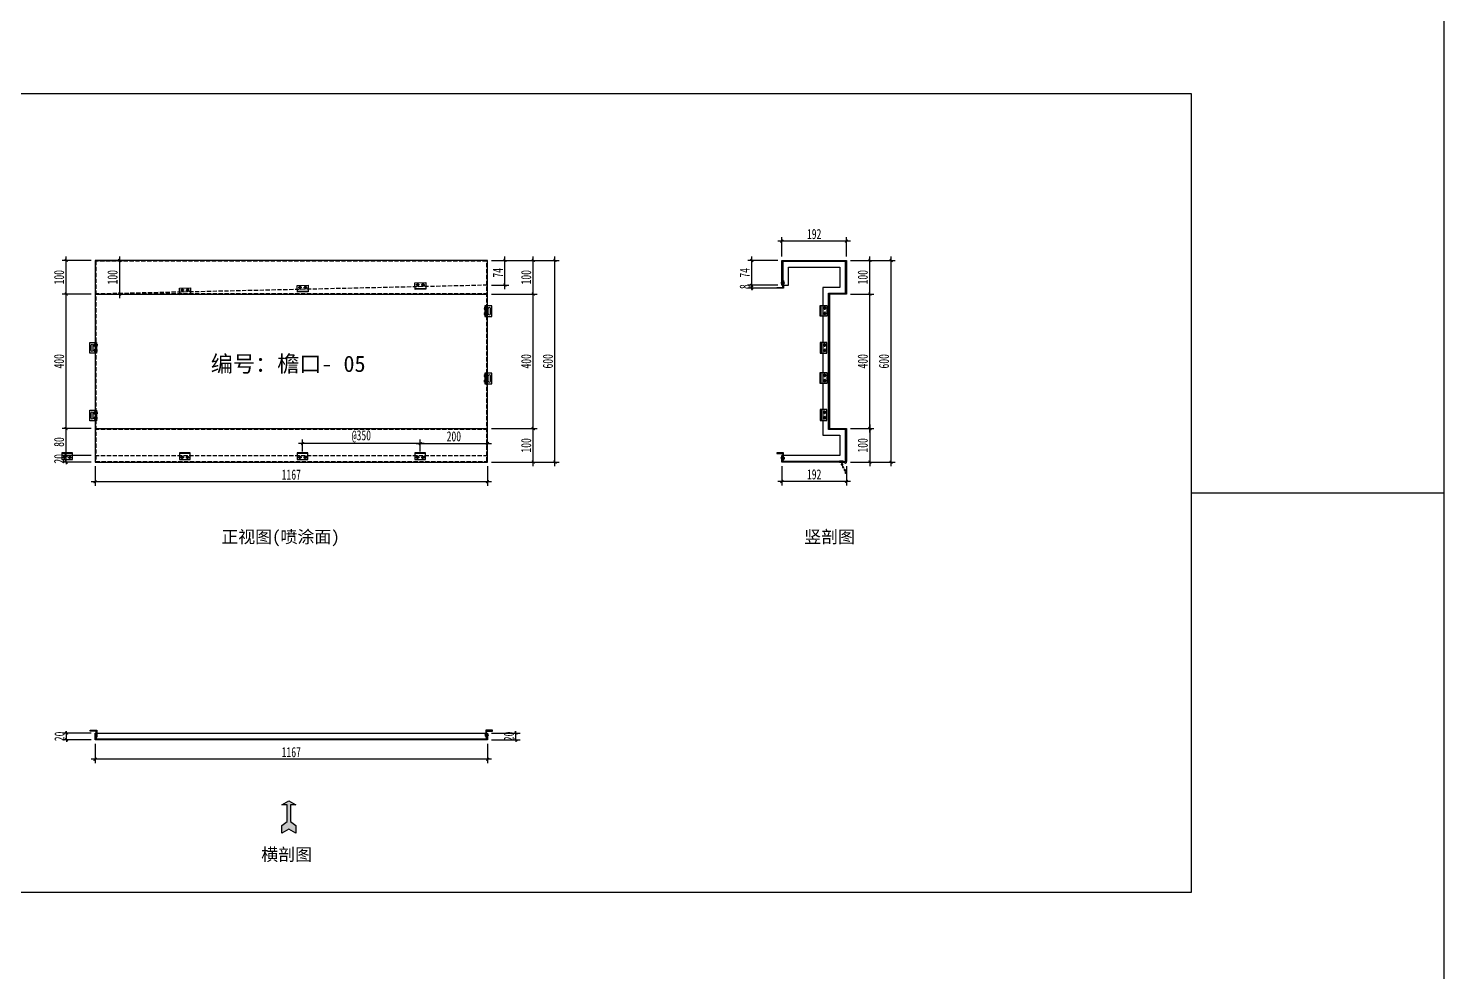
# Model space of a CAD drawing. Header units: millimetres. Extents: x 1519249 to 1604651, y -416196 to -347833.
# Drawn here: x 1592425 to 1596634, y -380254 to -377449 of the extents above; entities that cross this region are included whole.
import ezdxf

# ---------------------------------------------------------------- set-up
doc = ezdxf.new("R2010")
doc.units = ezdxf.units.MM
doc.header["$LTSCALE"] = 1000
doc.header["$MEASUREMENT"] = 0
for name, pattern in [('__DASH', [0.35, 0.25, -0.1]), ('CENTER', [2, 1.25, -0.25, 0.25, -0.25]), ('CENTERX2', [4, 2.5, -0.5, 0.5, -0.5]), ('DOTE', [2.42, 2, -0.2, 0.02, -0.2]), ('HIDDEN2', [0.1875, 0.125, -0.0625])]:
    doc.linetypes.add(name, pattern=pattern)
doc.layers.get('Defpoints').update_dxf_attribs({"color": 190})
for name, color, linetype in [('0-hatch', 8, 'Continuous'), ('0-铝合金投影', 112, 'Continuous'), ('4', 3, 'Continuous'), ('@@@@H @ 1', 2, 'Continuous'), ('BH-图层', 2, 'Continuous'), ('DIM_IDEN', 3, 'Continuous'), ('F-CASTFIX', 1, 'Continuous'), ('PJ', 4, 'Continuous'), ('PUB_DIM', 3, 'Continuous'), ('XC', 3, 'Continuous'), ('zx', 1, 'DOTE'), ('穿孔铝板', 161, 'Continuous')]:
    doc.layers.add(name, color=color, linetype=linetype)
doc.styles.add('黑体', font='simhei.ttf', dxfattribs={"width": 0.7})
doc.dimstyles.new('副本 BZ-6', dxfattribs={"dimscale": 12, "dimtxt": 2.5, "dimasz": 0.5, "dimexe": 1, "dimexo": 1, "dimgap": 0.5, "dimtad": 1, "dimdec": 0, "dimdsep": 46, "dimtxsty": '黑体', "dimblk": 'ARCHTICK', "dimcen": 3, "dimdle": 1, "dimclrd": 1, "dimclre": 1, "dimclrt": 2, "dimadec": 1, "dimazin": 0, "dimtfac": 1, "dimtdec": 0, "dimtix": 1, "dimtmove": 2, "dimatfit": 3, "dimldrblk": 'DOTSMALL', "dimfxl": 0, "dimtolj": 1, "dimtzin": 0, "dimarcsym": 0})

# ---------------------------------------------------------------- blocks, each defined once
blk = doc.blocks.new('_ArchTick')
at = {"color": 0, "linetype": 'ByBlock', "const_width": 0.5}
blk.add_lwpolyline([(-0.71, -0.71), (0.71, 0.71)], dxfattribs=at)
blk = doc.blocks.new('*D379')
at = {"color": 1, "lineweight": -2, "transparency": 16777216}
for p, q in [((1593926.8, -378751.2), (1593926.8, -378627.2)), ((1593802.7, -378639.2), (1593938.8, -378639.2)), ((1593802.7, -378739.2), (1593938.8, -378739.2))]:
    blk.add_line(p, q, dxfattribs=at)
at = {"layer": 'Defpoints', "color": 0, "transparency": 16777216}
for p in [(1593790.7, -378639.2), (1593926.8, -378639.2), (1593790.7, -378739.2)]:
    blk.add_point(p, dxfattribs=at)
at = {"color": 1, "lineweight": -2, "transparency": 16777216, "xscale": 6, "yscale": 6, "zscale": 6}
for p, rotation in [((1593926.8, -378639.2), 90), ((1593926.8, -378739.2), 270)]:
    blk.add_blockref('_ArchTick', p, dxfattribs=dict(at, rotation=rotation))
at = {"color": 2, "transparency": 16777216, "insert": (1593905.7, -378689.2), "char_height": 30, "attachment_point": 5, "rotation": 90, "style": '黑体'}
blk.add_mtext('\\A1;100', dxfattribs=at)
blk = doc.blocks.new('_DotSmall')
at = {"color": 0, "linetype": 'ByBlock', "const_width": 0.5}
blk.add_lwpolyline([(-0.0625, 0, 1), (0.0625, 0, 1)], format="xyb", close=True, dxfattribs=at)
blk = doc.blocks.new('*D380')
at = {"color": 1, "lineweight": -2, "transparency": 16777216}
for p, q in [((1593802.7, -378239.2), (1593938.8, -378239.2)), ((1593926.8, -378651.2), (1593926.8, -378227.2)), ((1593802.7, -378639.2), (1593938.8, -378639.2))]:
    blk.add_line(p, q, dxfattribs=at)
at = {"layer": 'Defpoints', "color": 0, "transparency": 16777216}
for p in [(1593790.7, -378239.2), (1593926.8, -378239.2), (1593790.7, -378639.2)]:
    blk.add_point(p, dxfattribs=at)
at = {"color": 1, "lineweight": -2, "transparency": 16777216, "xscale": 6, "yscale": 6, "zscale": 6}
for p, rotation in [((1593926.8, -378239.2), 90), ((1593926.8, -378639.2), 270)]:
    blk.add_blockref('_ArchTick', p, dxfattribs=dict(at, rotation=rotation))
at = {"color": 2, "transparency": 16777216, "insert": (1593905.7, -378439.2), "char_height": 30, "attachment_point": 5, "rotation": 90, "style": '黑体'}
blk.add_mtext('\\A1;400', dxfattribs=at)
blk = doc.blocks.new('*D381')
at = {"color": 1, "lineweight": -2, "transparency": 16777216}
for p, q in [((1593926.8, -378251.2), (1593926.8, -378127.2)), ((1593802.7, -378139.2), (1593938.8, -378139.2)), ((1593802.7, -378239.2), (1593938.8, -378239.2))]:
    blk.add_line(p, q, dxfattribs=at)
at = {"layer": 'Defpoints', "color": 0, "transparency": 16777216}
for p in [(1593790.7, -378139.2), (1593926.8, -378139.2), (1593790.7, -378239.2)]:
    blk.add_point(p, dxfattribs=at)
at = {"color": 1, "lineweight": -2, "transparency": 16777216, "xscale": 6, "yscale": 6, "zscale": 6}
for p, rotation in [((1593926.8, -378139.2), 90), ((1593926.8, -378239.2), 270)]:
    blk.add_blockref('_ArchTick', p, dxfattribs=dict(at, rotation=rotation))
at = {"color": 2, "transparency": 16777216, "insert": (1593905.7, -378189.2), "char_height": 30, "attachment_point": 5, "rotation": 90, "style": '黑体'}
blk.add_mtext('\\A1;100', dxfattribs=at)
blk = doc.blocks.new('*D382')
at = {"color": 1, "lineweight": -2, "transparency": 16777216}
for p, q in [((1593991.4, -378751.2), (1593991.4, -378127.2)), ((1593802.7, -378139.2), (1594003.4, -378139.2)), ((1593802.7, -378739.2), (1594003.4, -378739.2))]:
    blk.add_line(p, q, dxfattribs=at)
at = {"layer": 'Defpoints', "color": 0, "transparency": 16777216}
for p in [(1593790.7, -378139.2), (1593991.4, -378139.2), (1593790.7, -378739.2)]:
    blk.add_point(p, dxfattribs=at)
at = {"color": 1, "lineweight": -2, "transparency": 16777216, "xscale": 6, "yscale": 6, "zscale": 6}
for p, rotation in [((1593991.4, -378139.2), 90), ((1593991.4, -378739.2), 270)]:
    blk.add_blockref('_ArchTick', p, dxfattribs=dict(at, rotation=rotation))
at = {"color": 2, "transparency": 16777216, "insert": (1593970.3, -378439.2), "char_height": 30, "attachment_point": 5, "rotation": 90, "style": '黑体'}
blk.add_mtext('\\A1;600', dxfattribs=at)
blk = doc.blocks.new('*D383')
at = {"color": 1, "lineweight": -2, "transparency": 16777216}
for p, q in [((1592611.7, -378719.2), (1592525.7, -378719.2)), ((1592537.7, -378719.2), (1592537.7, -378713.2)), ((1592537.7, -378739.2), (1592537.7, -378719.2)), ((1592611.7, -378739.2), (1592525.7, -378739.2)), ((1592537.7, -378739.2), (1592537.7, -378745.2))]:
    blk.add_line(p, q, dxfattribs=at)
at = {"layer": 'Defpoints', "color": 0, "transparency": 16777216}
for p in [(1592537.7, -378719.2), (1592623.7, -378719.2), (1592623.7, -378739.2)]:
    blk.add_point(p, dxfattribs=at)
at = {"color": 1, "lineweight": -2, "transparency": 16777216, "xscale": 6, "yscale": 6, "zscale": 6}
for p, rotation in [((1592537.7, -378719.2), 270), ((1592537.7, -378739.2), 90)]:
    blk.add_blockref('_ArchTick', p, dxfattribs=dict(at, rotation=rotation))
at = {"color": 2, "transparency": 16777216, "insert": (1592516.6, -378729.2), "char_height": 30, "attachment_point": 5, "rotation": 90, "style": '黑体'}
blk.add_mtext('\\A1;20', dxfattribs=at)
blk = doc.blocks.new('*D384')
at = {"color": 1, "lineweight": -2, "transparency": 16777216}
for p, q in [((1592537.7, -378731.2), (1592537.7, -378627.2)), ((1592611.7, -378639.2), (1592525.7, -378639.2)), ((1592611.7, -378719.2), (1592525.7, -378719.2))]:
    blk.add_line(p, q, dxfattribs=at)
at = {"layer": 'Defpoints', "color": 0, "transparency": 16777216}
for p in [(1592537.7, -378639.2), (1592623.7, -378639.2), (1592623.7, -378719.2)]:
    blk.add_point(p, dxfattribs=at)
at = {"color": 1, "lineweight": -2, "transparency": 16777216, "xscale": 6, "yscale": 6, "zscale": 6}
for p, rotation in [((1592537.7, -378639.2), 90), ((1592537.7, -378719.2), 270)]:
    blk.add_blockref('_ArchTick', p, dxfattribs=dict(at, rotation=rotation))
at = {"color": 2, "transparency": 16777216, "insert": (1592516.6, -378679.2), "char_height": 30, "attachment_point": 5, "rotation": 90, "style": '黑体'}
blk.add_mtext('\\A1;80', dxfattribs=at)
blk = doc.blocks.new('*D385')
at = {"color": 1, "lineweight": -2, "transparency": 16777216}
for p, q in [((1592611.7, -378239.2), (1592525.7, -378239.2)), ((1592537.7, -378651.2), (1592537.7, -378227.2)), ((1592611.7, -378639.2), (1592525.7, -378639.2))]:
    blk.add_line(p, q, dxfattribs=at)
at = {"layer": 'Defpoints', "color": 0, "transparency": 16777216}
for p in [(1592537.7, -378239.2), (1592623.7, -378239.2), (1592623.7, -378639.2)]:
    blk.add_point(p, dxfattribs=at)
at = {"color": 1, "lineweight": -2, "transparency": 16777216, "xscale": 6, "yscale": 6, "zscale": 6}
for p, rotation in [((1592537.7, -378239.2), 90), ((1592537.7, -378639.2), 270)]:
    blk.add_blockref('_ArchTick', p, dxfattribs=dict(at, rotation=rotation))
at = {"color": 2, "transparency": 16777216, "insert": (1592516.6, -378439.2), "char_height": 30, "attachment_point": 5, "rotation": 90, "style": '黑体'}
blk.add_mtext('\\A1;400', dxfattribs=at)
blk = doc.blocks.new('*D386')
at = {"color": 1, "lineweight": -2, "transparency": 16777216}
for p, q in [((1592537.7, -378251.2), (1592537.7, -378127.2)), ((1592611.7, -378139.2), (1592525.7, -378139.2)), ((1592611.7, -378239.2), (1592525.7, -378239.2))]:
    blk.add_line(p, q, dxfattribs=at)
at = {"layer": 'Defpoints', "color": 0, "transparency": 16777216}
for p in [(1592537.7, -378139.2), (1592623.7, -378139.2), (1592623.7, -378239.2)]:
    blk.add_point(p, dxfattribs=at)
at = {"color": 1, "lineweight": -2, "transparency": 16777216, "xscale": 6, "yscale": 6, "zscale": 6}
for p, rotation in [((1592537.7, -378139.2), 90), ((1592537.7, -378239.2), 270)]:
    blk.add_blockref('_ArchTick', p, dxfattribs=dict(at, rotation=rotation))
at = {"color": 2, "transparency": 16777216, "insert": (1592516.6, -378189.2), "char_height": 30, "attachment_point": 5, "rotation": 90, "style": '黑体'}
blk.add_mtext('\\A1;100', dxfattribs=at)
blk = doc.blocks.new('gfrgrthgthyjyj')
at = {"color": 138, "linetype": 'Continuous'}
for p, q in [((4444220.2, 665049.9), (4444210.2, 665049.9)), ((4444210.2, 665049.4), (4444210.2, 665049.9)), ((4444212.8, 665049.9), (4444212.8, 665056.3)), ((4444215.2, 665058.1), (4444213.5, 665059)), ((4444216.5, 665047.8), (4444213.9, 665047.8)), ((4444215.2, 665058.1), (4444216.9, 665059)), ((4444217.6, 665049.9), (4444217.6, 665056.3)), ((4444220.2, 665049.4), (4444220.2, 665049.9))]:
    blk.add_line(p, q, dxfattribs=at)
at = {"color": 1, "linetype": 'CENTER', "ltscale": 2.357948}
blk.add_line((4444215.2, 665046.9), (4444215.2, 665059.6), dxfattribs=at)
at = {"color": 138, "linetype": 'Continuous'}
for centre, radius, start, end in [((4444215.2, 665055.9), 8.16, 232.4452, 260.5544), ((4444212.8, 665057.7), 1.44, 62.1377, 270.0028), ((4444215.2, 665055.9), 8.16, 279.4513, 307.5604), ((4444217.6, 665057.7), 1.44, 270.0028, 117.868)]:
    blk.add_arc(centre, radius, start, end, dxfattribs=at)
blk = doc.blocks.new('grgthyj')
at = {"layer": 'XC', "color": 165}
for p, q in [((-1090874.5, 362332.3), (-1090874.5, 362300.3)), ((-1090866.9, 362308.3), (-1090866.9, 362324.3)), ((-1090860.9, 362308.3), (-1090860.9, 362324.3))]:
    blk.add_line(p, q, dxfattribs=at)
blk.add_lwpolyline([(-1090876.9, 362332.3), (-1090876.9, 362300.3), (-1090856.9, 362300.3), (-1090856.9, 362332.3)], close=True, dxfattribs=at)
for centre, start, end in [((-1090863.9, 362324.3), 0, 180), ((-1090863.9, 362308.3), 180, 0)]:
    blk.add_arc(centre, 3, start, end, dxfattribs=at)
at = {"layer": 'DIM_IDEN', "color": 8, "yscale": 0.7812485824527613, "zscale": 0.7812485824527613, "rotation": 90}
for p, xscale in [((-571302.3, -3109712.8), 0.7812485824527613), ((-571302.3, 3834345.4), -0.7812485824527613)]:
    blk.add_blockref('gfrgrthgthyjyj', p, dxfattribs=dict(at, xscale=xscale))
blk = doc.blocks.new('A$Ce385b8f0')
at = {"layer": 'PJ', "color": 8}
for centre, radius in [((8, 13.6), 3.2), ((8, 13.6), 1.52), ((24, 13.6), 3.2), ((24, 13.6), 1.52)]:
    blk.add_circle(centre, radius, dxfattribs=at)
at = {"layer": 'XC', "color": 8}
for p, q in [((0, 2.4), (32, 2.4)), ((8, 2.4), (8, 0)), ((24, 2.4), (24, 0))]:
    blk.add_line(p, q, dxfattribs=at)
blk.add_lwpolyline([(0, 0), (32, 0), (32, 20), (0, 20)], close=True, dxfattribs=at)
at = {"layer": 'zx', "color": 8, "linetype": 'CENTERX2', "ltscale": 0.05}
for p, q in [((13.6, 13.6), (2.4, 13.6)), ((8, 19.2), (8, 8)), ((18.4, 13.6), (29.6, 13.6)), ((24, 19.2), (24, 8))]:
    blk.add_line(p, q, dxfattribs=at)
blk = doc.blocks.new('*D387')
at = {"color": 1, "lineweight": -2, "transparency": 16777216}
for p, q in [((1593590.7, -378707.2), (1593590.7, -378671.7)), ((1593790.7, -378707.2), (1593790.7, -378671.7)), ((1593578.7, -378683.7), (1593802.7, -378683.7))]:
    blk.add_line(p, q, dxfattribs=at)
at = {"layer": 'Defpoints', "color": 0, "transparency": 16777216}
for p in [(1593590.7, -378719.2), (1593790.7, -378683.7), (1593790.7, -378719.2)]:
    blk.add_point(p, dxfattribs=at)
at = {"color": 1, "lineweight": -2, "transparency": 16777216, "xscale": 6, "yscale": 6, "zscale": 6, "rotation": 180}
blk.add_blockref('_ArchTick', (1593590.7, -378683.7), dxfattribs=at)
at = {"color": 1, "lineweight": -2, "transparency": 16777216, "xscale": 6, "yscale": 6, "zscale": 6}
blk.add_blockref('_ArchTick', (1593790.7, -378683.7), dxfattribs=at)
at = {"color": 2, "transparency": 16777216, "insert": (1593690.7, -378662.5), "char_height": 30, "attachment_point": 5, "style": '黑体'}
blk.add_mtext('\\A1;200', dxfattribs=at)
blk = doc.blocks.new('*D388')
at = {"color": 1, "lineweight": -2, "transparency": 16777216}
for p, q in [((1593240.7, -378707.2), (1593240.7, -378671.7)), ((1593590.7, -378707.2), (1593590.7, -378671.7)), ((1593602.7, -378683.7), (1593228.7, -378683.7))]:
    blk.add_line(p, q, dxfattribs=at)
at = {"layer": 'Defpoints', "color": 0, "transparency": 16777216}
for p in [(1593240.7, -378683.7), (1593240.7, -378719.2), (1593590.7, -378719.2)]:
    blk.add_point(p, dxfattribs=at)
at = {"color": 1, "lineweight": -2, "transparency": 16777216, "xscale": 6, "yscale": 6, "zscale": 6, "rotation": 180}
blk.add_blockref('_ArchTick', (1593240.7, -378683.7), dxfattribs=at)
at = {"color": 1, "lineweight": -2, "transparency": 16777216, "xscale": 6, "yscale": 6, "zscale": 6}
blk.add_blockref('_ArchTick', (1593590.7, -378683.7), dxfattribs=at)
at = {"color": 2, "transparency": 16777216, "insert": (1593415.7, -378662.5), "char_height": 30, "attachment_point": 5, "style": '黑体'}
blk.add_mtext('\\A1;@350', dxfattribs=at)
blk = doc.blocks.new('*D389')
at = {"color": 1, "lineweight": -2, "transparency": 16777216}
for p, q in [((1592611.7, -379544.6), (1592527, -379544.6)), ((1592539, -379544.6), (1592539, -379538.6)), ((1592539, -379564.6), (1592539, -379544.6)), ((1592611.7, -379564.6), (1592527, -379564.6)), ((1592539, -379564.6), (1592539, -379570.6))]:
    blk.add_line(p, q, dxfattribs=at)
at = {"layer": 'Defpoints', "color": 0, "transparency": 16777216}
for p in [(1592539, -379544.6), (1592623.7, -379544.6), (1592623.7, -379564.6)]:
    blk.add_point(p, dxfattribs=at)
at = {"color": 1, "lineweight": -2, "transparency": 16777216, "xscale": 6, "yscale": 6, "zscale": 6}
for p, rotation in [((1592539, -379544.6), 270), ((1592539, -379564.6), 90)]:
    blk.add_blockref('_ArchTick', p, dxfattribs=dict(at, rotation=rotation))
at = {"color": 2, "transparency": 16777216, "insert": (1592517.8, -379554.6), "char_height": 30, "attachment_point": 5, "rotation": 90, "style": '黑体'}
blk.add_mtext('\\A1;20', dxfattribs=at)
blk = doc.blocks.new('*U173')
h = blk.add_hatch(color=5)
h.set_gradient(color1=(0, 0, 255), rotation=180, one_color=1, tint=1)
h.paths.add_polyline_path([(0, 0), (0.144338, -0.25), (0.144338, -0.0625), (0.730662, -0.0625), (0.875, -0.25), (1.144338, -0.25), (1, 0), (1.144338, 0.25), (0.875, 0.25), (0.730662, 0.0625), (0.144338, 0.0625), (0.144338, 0.25)])
at = {"color": 0, "linetype": 'Continuous'}
blk.add_lwpolyline([(0, 0), (0.144338, -0.25), (0.144338, -0.0625), (0.730662, -0.0625), (0.875, -0.25), (1.144338, -0.25), (1, 0), (1.144338, 0.25), (0.875, 0.25), (0.730662, 0.0625), (0.144338, 0.0625), (0.144338, 0.25)], close=True, dxfattribs=at)
blk = doc.blocks.new('*D390')
at = {"color": 1, "lineweight": -2, "transparency": 16777216}
for p, q in [((1593802.7, -379544.6), (1593887.4, -379544.6)), ((1593875.4, -379544.6), (1593875.4, -379538.6)), ((1593875.4, -379564.6), (1593875.4, -379544.6)), ((1593802.7, -379564.6), (1593887.4, -379564.6)), ((1593875.4, -379564.6), (1593875.4, -379570.6))]:
    blk.add_line(p, q, dxfattribs=at)
at = {"layer": 'Defpoints', "color": 0, "transparency": 16777216}
for p in [(1593790.7, -379544.6), (1593875.4, -379544.6), (1593790.7, -379564.6)]:
    blk.add_point(p, dxfattribs=at)
at = {"color": 1, "lineweight": -2, "transparency": 16777216, "xscale": 6, "yscale": 6, "zscale": 6}
for p, rotation in [((1593875.4, -379544.6), 270), ((1593875.4, -379564.6), 90)]:
    blk.add_blockref('_ArchTick', p, dxfattribs=dict(at, rotation=rotation))
at = {"color": 2, "transparency": 16777216, "insert": (1593854.2, -379554.6), "char_height": 30, "attachment_point": 5, "rotation": 90, "style": '黑体'}
blk.add_mtext('\\A1;20', dxfattribs=at)
blk = doc.blocks.new('grtgthyjyj')
at = {"layer": 'PJ'}
for radius in [4, 1.9]:
    blk.add_circle((4476642.9, 621901.9), radius, dxfattribs=at)
at = {"layer": 'zx', "linetype": 'CENTERX2', "ltscale": 0.05}
for p, q in [((4476635.9, 621901.9), (4476649.9, 621901.9)), ((4476642.9, 621908.9), (4476642.9, 621894.9))]:
    blk.add_line(p, q, dxfattribs=at)
blk = doc.blocks.new('grgthtyhjyjyuk')
at = {"layer": 'XC', "color": 165}
for p, q in [((4476656.9, 621931.9), (4476656.9, 621891.9)), ((4476656.9, 621921.9), (4476659.9, 621921.9)), ((4476656.9, 621901.9), (4476659.9, 621901.9))]:
    blk.add_line(p, q, dxfattribs=at)
blk.add_lwpolyline([(4476659.9, 621931.9), (4476659.9, 621891.9), (4476634.9, 621891.9), (4476634.9, 621931.9)], close=True, dxfattribs=at)
at = {"layer": 'DIM_IDEN', "color": 8, "xscale": -1, "rotation": 180}
blk.add_blockref('grtgthyjyj', (0, 1243823.8), dxfattribs=at)
at = {"layer": 'DIM_IDEN', "color": 8}
blk.add_blockref('grtgthyjyj', (0, 0), dxfattribs=at)
blk = doc.blocks.new('A$C06B245D9')
at = {"layer": '0-hatch', "elevation": 0}
for points in [[(2.8, -8, -1.371442), (-1.3, -6.8, 0.239017), (-2.3, -1.2, -0.322335), (2.8, -8.1)], [(7.6, -20.6, -1.371442), (3.5, -19.4, 0.239017), (2.5, -13.8, -0.322335), (7.6, -20.7)]]:
    blk.add_lwpolyline(points, format="xyb", dxfattribs=at)
blk = doc.blocks.new('*D391')
at = {"color": 1, "lineweight": -2, "transparency": 16777216}
for p, q in [((1594870.2, -378239.2), (1594940.1, -378239.2)), ((1594928.1, -378651.2), (1594928.1, -378227.2)), ((1594870.2, -378639.2), (1594940.1, -378639.2))]:
    blk.add_line(p, q, dxfattribs=at)
at = {"layer": 'Defpoints', "color": 0, "transparency": 16777216}
for p in [(1594858.2, -378239.2), (1594928.1, -378239.2), (1594858.2, -378639.2)]:
    blk.add_point(p, dxfattribs=at)
at = {"color": 1, "lineweight": -2, "transparency": 16777216, "xscale": 6, "yscale": 6, "zscale": 6}
for p, rotation in [((1594928.1, -378239.2), 90), ((1594928.1, -378639.2), 270)]:
    blk.add_blockref('_ArchTick', p, dxfattribs=dict(at, rotation=rotation))
at = {"color": 2, "transparency": 16777216, "insert": (1594906.9, -378439.2), "char_height": 30, "attachment_point": 5, "rotation": 90, "style": '黑体'}
blk.add_mtext('\\A1;400', dxfattribs=at)
blk = doc.blocks.new('*D392')
at = {"color": 1, "lineweight": -2, "transparency": 16777216}
for p, q in [((1594928.1, -378251.2), (1594928.1, -378127.2)), ((1594870.2, -378139.2), (1594940.1, -378139.2)), ((1594870.2, -378239.2), (1594940.1, -378239.2))]:
    blk.add_line(p, q, dxfattribs=at)
at = {"layer": 'Defpoints', "color": 0, "transparency": 16777216}
for p in [(1594858.2, -378139.2), (1594928.1, -378139.2), (1594858.2, -378239.2)]:
    blk.add_point(p, dxfattribs=at)
at = {"color": 1, "lineweight": -2, "transparency": 16777216, "xscale": 6, "yscale": 6, "zscale": 6}
for p, rotation in [((1594928.1, -378139.2), 90), ((1594928.1, -378239.2), 270)]:
    blk.add_blockref('_ArchTick', p, dxfattribs=dict(at, rotation=rotation))
at = {"color": 2, "transparency": 16777216, "insert": (1594906.9, -378189.2), "char_height": 30, "attachment_point": 5, "rotation": 90, "style": '黑体'}
blk.add_mtext('\\A1;100', dxfattribs=at)
blk = doc.blocks.new('*D393')
at = {"color": 1, "lineweight": -2, "transparency": 16777216}
for p, q in [((1594870.2, -378081.8), (1594654.2, -378081.8)), ((1594666.2, -378127.2), (1594666.2, -378069.8)), ((1594858.2, -378127.2), (1594858.2, -378069.8))]:
    blk.add_line(p, q, dxfattribs=at)
at = {"layer": 'Defpoints', "color": 0, "transparency": 16777216}
for p in [(1594666.2, -378081.8), (1594666.2, -378139.2), (1594858.2, -378139.2)]:
    blk.add_point(p, dxfattribs=at)
at = {"color": 1, "lineweight": -2, "transparency": 16777216, "xscale": 6, "yscale": 6, "zscale": 6, "rotation": 180}
blk.add_blockref('_ArchTick', (1594666.2, -378081.8), dxfattribs=at)
at = {"color": 1, "lineweight": -2, "transparency": 16777216, "xscale": 6, "yscale": 6, "zscale": 6}
blk.add_blockref('_ArchTick', (1594858.2, -378081.8), dxfattribs=at)
at = {"color": 2, "transparency": 16777216, "insert": (1594762.2, -378060.8), "char_height": 30, "attachment_point": 5, "style": '黑体'}
blk.add_mtext('\\A1;192', dxfattribs=at)
blk = doc.blocks.new('*D394')
at = {"color": 1, "lineweight": -2, "transparency": 16777216}
for p, q in [((1594928.1, -378627.2), (1594928.1, -378751.2)), ((1594870.2, -378639.2), (1594940.1, -378639.2)), ((1594870.2, -378739.2), (1594940.1, -378739.2))]:
    blk.add_line(p, q, dxfattribs=at)
at = {"layer": 'Defpoints', "color": 0, "transparency": 16777216}
for p in [(1594858.2, -378639.2), (1594858.2, -378739.2), (1594928.1, -378739.2)]:
    blk.add_point(p, dxfattribs=at)
at = {"color": 1, "lineweight": -2, "transparency": 16777216, "xscale": 6, "yscale": 6, "zscale": 6}
for p, rotation in [((1594928.1, -378639.2), 90), ((1594928.1, -378739.2), 270)]:
    blk.add_blockref('_ArchTick', p, dxfattribs=dict(at, rotation=rotation))
at = {"color": 2, "transparency": 16777216, "insert": (1594906.9, -378689.2), "char_height": 30, "attachment_point": 5, "rotation": 90, "style": '黑体'}
blk.add_mtext('\\A1;100', dxfattribs=at)
blk = doc.blocks.new('*D395')
at = {"color": 1, "lineweight": -2, "transparency": 16777216}
for p, q in [((1594666.2, -378751.2), (1594666.2, -378808.6)), ((1594858.2, -378751.2), (1594858.2, -378808.6)), ((1594870.2, -378796.6), (1594654.2, -378796.6))]:
    blk.add_line(p, q, dxfattribs=at)
at = {"layer": 'Defpoints', "color": 0, "transparency": 16777216}
for p in [(1594666.2, -378739.2), (1594858.2, -378739.2), (1594666.2, -378796.6)]:
    blk.add_point(p, dxfattribs=at)
at = {"color": 1, "lineweight": -2, "transparency": 16777216, "xscale": 6, "yscale": 6, "zscale": 6, "rotation": 180}
blk.add_blockref('_ArchTick', (1594666.2, -378796.6), dxfattribs=at)
at = {"color": 1, "lineweight": -2, "transparency": 16777216, "xscale": 6, "yscale": 6, "zscale": 6}
blk.add_blockref('_ArchTick', (1594858.2, -378796.6), dxfattribs=at)
at = {"color": 2, "transparency": 16777216, "insert": (1594762.2, -378775.6), "char_height": 30, "attachment_point": 5, "style": '黑体'}
blk.add_mtext('\\A1;192', dxfattribs=at)
blk = doc.blocks.new('*D396')
at = {"color": 1, "lineweight": -2, "transparency": 16777216}
for p, q in [((1594991.1, -378751.2), (1594991.1, -378127.2)), ((1594870.2, -378139.2), (1595003.1, -378139.2)), ((1594870.2, -378739.2), (1595003.1, -378739.2))]:
    blk.add_line(p, q, dxfattribs=at)
at = {"layer": 'Defpoints', "color": 0, "transparency": 16777216}
for p in [(1594858.2, -378139.2), (1594991.1, -378139.2), (1594858.2, -378739.2)]:
    blk.add_point(p, dxfattribs=at)
at = {"color": 1, "lineweight": -2, "transparency": 16777216, "xscale": 6, "yscale": 6, "zscale": 6}
for p, rotation in [((1594991.1, -378139.2), 90), ((1594991.1, -378739.2), 270)]:
    blk.add_blockref('_ArchTick', p, dxfattribs=dict(at, rotation=rotation))
at = {"color": 2, "transparency": 16777216, "insert": (1594969.9, -378439.2), "char_height": 30, "attachment_point": 5, "rotation": 90, "style": '黑体'}
blk.add_mtext('\\A1;600', dxfattribs=at)
blk = doc.blocks.new('*D397')
at = {"color": 1, "lineweight": -2, "transparency": 16777216}
for p, q in [((1593842.6, -378224.8), (1593842.6, -378127.2)), ((1593802.7, -378139.2), (1593854.6, -378139.2)), ((1593802.7, -378212.8), (1593854.6, -378212.8))]:
    blk.add_line(p, q, dxfattribs=at)
at = {"layer": 'Defpoints', "color": 0, "transparency": 16777216}
for p in [(1593790.7, -378139.2), (1593842.6, -378139.2), (1593790.7, -378212.8)]:
    blk.add_point(p, dxfattribs=at)
at = {"color": 1, "lineweight": -2, "transparency": 16777216, "xscale": 6, "yscale": 6, "zscale": 6}
for p, rotation in [((1593842.6, -378139.2), 90), ((1593842.6, -378212.8), 270)]:
    blk.add_blockref('_ArchTick', p, dxfattribs=dict(at, rotation=rotation))
at = {"color": 2, "transparency": 16777216, "insert": (1593821.6, -378176), "char_height": 30, "attachment_point": 5, "rotation": 90, "style": '黑体'}
blk.add_mtext('\\A1;74', dxfattribs=at)
blk = doc.blocks.new('*D398')
at = {"color": 1, "lineweight": -2, "transparency": 16777216}
for p, q in [((1594576.7, -378225.2), (1594576.7, -378127.2)), ((1594654.2, -378139.2), (1594564.7, -378139.2)), ((1594654.2, -378213.2), (1594564.7, -378213.2))]:
    blk.add_line(p, q, dxfattribs=at)
at = {"layer": 'Defpoints', "color": 0, "transparency": 16777216}
for p in [(1594576.7, -378139.2), (1594666.2, -378139.2), (1594666.2, -378213.2)]:
    blk.add_point(p, dxfattribs=at)
at = {"color": 1, "lineweight": -2, "transparency": 16777216, "xscale": 6, "yscale": 6, "zscale": 6}
for p, rotation in [((1594576.7, -378139.2), 90), ((1594576.7, -378213.2), 270)]:
    blk.add_blockref('_ArchTick', p, dxfattribs=dict(at, rotation=rotation))
at = {"color": 2, "transparency": 16777216, "insert": (1594555.7, -378176.2), "char_height": 30, "attachment_point": 5, "rotation": 90, "style": '黑体'}
blk.add_mtext('\\A1;74', dxfattribs=at)
blk = doc.blocks.new('*D399')
at = {"color": 1, "lineweight": -2, "transparency": 16777216}
for p, q in [((1594654.2, -378213.2), (1594564.7, -378213.2)), ((1594576.7, -378213.2), (1594576.7, -378207.2)), ((1594576.7, -378213.2), (1594576.7, -378221.2)), ((1594654.2, -378221.2), (1594564.7, -378221.2)), ((1594576.7, -378221.2), (1594576.7, -378227.2))]:
    blk.add_line(p, q, dxfattribs=at)
at = {"layer": 'Defpoints', "color": 0, "transparency": 16777216}
for p in [(1594666.2, -378213.2), (1594576.7, -378221.2), (1594666.2, -378221.2)]:
    blk.add_point(p, dxfattribs=at)
at = {"color": 1, "lineweight": -2, "transparency": 16777216, "xscale": 6, "yscale": 6, "zscale": 6}
for p, rotation in [((1594576.7, -378213.2), 270), ((1594576.7, -378221.2), 90)]:
    blk.add_blockref('_ArchTick', p, dxfattribs=dict(at, rotation=rotation))
at = {"color": 2, "transparency": 16777216, "insert": (1594555.7, -378217.2), "char_height": 30, "attachment_point": 5, "rotation": 90, "style": '黑体'}
blk.add_mtext('\\A1;8', dxfattribs=at)
blk = doc.blocks.new('*D408')
at = {"color": 1, "lineweight": -2, "transparency": 16777216}
for p, q in [((1592696.9, -378251.2), (1592696.9, -378127.2)), ((1592635.7, -378139.2), (1592708.9, -378139.2)), ((1592635.7, -378239.2), (1592708.9, -378239.2))]:
    blk.add_line(p, q, dxfattribs=at)
at = {"layer": 'Defpoints', "color": 0, "transparency": 16777216}
for p in [(1592623.7, -378139.2), (1592696.9, -378139.2), (1592623.7, -378239.2)]:
    blk.add_point(p, dxfattribs=at)
at = {"color": 1, "lineweight": -2, "transparency": 16777216, "xscale": 6, "yscale": 6, "zscale": 6}
for p, rotation in [((1592696.9, -378139.2), 90), ((1592696.9, -378239.2), 270)]:
    blk.add_blockref('_ArchTick', p, dxfattribs=dict(at, rotation=rotation))
at = {"color": 2, "transparency": 16777216, "insert": (1592675.7, -378189.2), "char_height": 30, "attachment_point": 5, "rotation": 90, "style": '黑体'}
blk.add_mtext('\\A1;100', dxfattribs=at)
blk = doc.blocks.new('*D429')
at = {"color": 1, "lineweight": -2, "transparency": 16777216}
for p, q in [((1592623.7, -379576.6), (1592623.7, -379634.6)), ((1593790.7, -379576.6), (1593790.7, -379634.6)), ((1593802.7, -379622.6), (1592611.7, -379622.6))]:
    blk.add_line(p, q, dxfattribs=at)
at = {"layer": 'Defpoints', "color": 0, "transparency": 16777216}
for p in [(1592623.7, -379564.6), (1593790.7, -379564.6), (1592623.7, -379622.6)]:
    blk.add_point(p, dxfattribs=at)
at = {"color": 1, "lineweight": -2, "transparency": 16777216, "xscale": 6, "yscale": 6, "zscale": 6, "rotation": 180}
blk.add_blockref('_ArchTick', (1592623.7, -379622.6), dxfattribs=at)
at = {"color": 1, "lineweight": -2, "transparency": 16777216, "xscale": 6, "yscale": 6, "zscale": 6}
blk.add_blockref('_ArchTick', (1593790.7, -379622.6), dxfattribs=at)
at = {"color": 2, "transparency": 16777216, "insert": (1593207.2, -379601.6), "char_height": 30, "attachment_point": 5, "style": '黑体'}
blk.add_mtext('\\A1;1167', dxfattribs=at)
blk = doc.blocks.new('*D430')
at = {"color": 1, "lineweight": -2, "transparency": 16777216}
for p, q in [((1592623.7, -378751.2), (1592623.7, -378809.2)), ((1593790.7, -378751.2), (1593790.7, -378809.2)), ((1593802.7, -378797.2), (1592611.7, -378797.2))]:
    blk.add_line(p, q, dxfattribs=at)
at = {"layer": 'Defpoints', "color": 0, "transparency": 16777216}
for p in [(1592623.7, -378739.2), (1593790.7, -378739.2), (1592623.7, -378797.2)]:
    blk.add_point(p, dxfattribs=at)
at = {"color": 1, "lineweight": -2, "transparency": 16777216, "xscale": 6, "yscale": 6, "zscale": 6, "rotation": 180}
blk.add_blockref('_ArchTick', (1592623.7, -378797.2), dxfattribs=at)
at = {"color": 1, "lineweight": -2, "transparency": 16777216, "xscale": 6, "yscale": 6, "zscale": 6}
blk.add_blockref('_ArchTick', (1593790.7, -378797.2), dxfattribs=at)
at = {"color": 2, "transparency": 16777216, "insert": (1593207.2, -378776.2), "char_height": 30, "attachment_point": 5, "style": '黑体'}
blk.add_mtext('\\A1;1167', dxfattribs=at)

msp = doc.modelspace()

# ---------------------------------------------------------------- linework, layer by layer
at = {"color": 1, "linetype": 'CENTER', "ltscale": 2.357948}
msp.add_line((1594663.8, -378205.6), (1594673.7, -378205.6), dxfattribs=at)
at = {"color": 138, "linetype": 'Continuous'}
for p, q in [((1594664.6, -378206.6), (1594664.6, -378204.5)), ((1594665.8, -378201.7), (1594666.2, -378201.7)), ((1594665.8, -378209.4), (1594666.2, -378209.4)), ((1594666.2, -378209.4), (1594666.2, -378201.7)), ((1594666.2, -378203.7), (1594671.2, -378203.7)), ((1594666.2, -378207.4), (1594671.2, -378207.4)), ((1594672.6, -378205.6), (1594673.3, -378204.2)), ((1594672.6, -378205.6), (1594673.3, -378206.9))]:
    msp.add_line(p, q, dxfattribs=at)
at = {"color": 3}
for p, q in [((1592623.7, -378239.2), (1593790.7, -378239.2)), ((1592623.7, -378639.2), (1593790.7, -378639.2))]:
    msp.add_line(p, q, dxfattribs=at)
at = {"color": 6}
for points in [[(1595884.4, -371904.2), (1596634.5, -371904.2), (1596634.5, -381512.6), (1595884.4, -381512.6)], [(1595884.4, -378830.6), (1596634.5, -378830.6)]]:
    msp.add_lwpolyline(points, dxfattribs=at)
at = {"color": 2}
msp.add_lwpolyline([(1595884.4, -377643.6), (1590654.6, -377643.6), (1590654.6, -380017.5), (1595884.4, -380017.5)], close=True, dxfattribs=at)
at = {"color": 3}
msp.add_lwpolyline([(1592623.7, -378739.2), (1593790.7, -378739.2), (1593790.7, -378139.2), (1592623.7, -378139.2)], close=True, dxfattribs=at)
for points in [[(1592623.7, -379544.6), (1592626.7, -379544.6), (1592626.7, -379561.6), (1593787.7, -379561.6), (1593787.7, -379544.6), (1593790.7, -379544.6), (1593790.7, -379564.6), (1592623.7, -379564.6), (1592623.7, -379544.6)], [(1592626.7, -379544.6), (1593787.7, -379544.6)]]:
    msp.add_lwpolyline(points, dxfattribs=at)
at = {"color": 138, "linetype": 'Continuous'}
for centre, radius, start, end in [((1594670.8, -378205.6), 6.38, 142.4452, 170.5544), ((1594670.8, -378205.6), 6.38, 189.4513, 217.5604), ((1594672.3, -378203.7), 1.13, 332.1377, 180.0028), ((1594672.3, -378207.4), 1.13, 180.0028, 27.868)]:
    msp.add_arc(centre, radius, start, end, dxfattribs=at)
at = {"layer": '0-hatch', "linetype": 'HIDDEN2', "ltscale": 4}
for p, q in [((1594837.7, -378736.2, -2.2), (1594847.7, -378736.2, -2.2)), ((1594837.7, -378737.1), (1594847.7, -378737.1)), ((1594837.7, -378737.8), (1594847.7, -378737.8)), ((1594837.7, -378738.5), (1594847.7, -378738.5))]:
    msp.add_line(p, q, dxfattribs=at)
msp.add_lwpolyline([(1594847.7, -378736.2), (1594837.7, -378736.2), (1594837.7, -378739.2), (1594847.7, -378739.2)], close=True, dxfattribs=at)
at = {"layer": '4', "elevation": -2.2}
msp.add_lwpolyline([(1594855.2, -378730.2), (1594855.2, -378739.2), (1594847.7, -378736.2)], dxfattribs=at)
at = {"layer": '4'}
msp.add_lwpolyline([(1594848.2, -378739.2), (1594855.2, -378742.2, 0.414214), (1594858.2, -378739.2), (1594858.2, -378730.2)], format="xyb", dxfattribs=at)
at = {"layer": 'F-CASTFIX', "color": 3}
for points in [[(1594855.2, -378736.2), (1594855.2, -378642.2), (1594805.2, -378642.2), (1594805.2, -378236.2), (1594855.2, -378236.2), (1594855.2, -378142.2), (1594669.2, -378142.2), (1594669.2, -378213.2), (1594666.2, -378213.2), (1594666.2, -378139.2), (1594858.2, -378139.2), (1594858.2, -378239.2), (1594808.2, -378239.2), (1594808.2, -378639.2), (1594858.2, -378639.2), (1594858.2, -378737.4)], [(1594666.2, -378213.2), (1594686.2, -378213.2), (1594686.2, -378159.2), (1594838.2, -378159.2), (1594838.2, -378219.2), (1594788.2, -378219.2), (1594788.2, -378659.2), (1594838.2, -378659.2), (1594838.2, -378719.2), (1594666.2, -378719.2)], [(1594848.2, -378739.2), (1594666.2, -378739.2), (1594666.2, -378719.2)], [(1594669.2, -378719.2), (1594669.2, -378736.2), (1594847.7, -378736.2)]]:
    msp.add_lwpolyline(points, dxfattribs=at)
at = {"layer": 'PUB_DIM', "color": 114, "linetype": '__DASH', "ltscale": 0.05, "true_color": 0x139b48}
for p, q in [((1593790.7, -378212.8), (1592623.7, -378239.2)), ((1592623.7, -378719.2), (1593790.7, -378719.2))]:
    msp.add_line(p, q, dxfattribs=at)
at = {"layer": 'PUB_DIM', "color": 59, "linetype": '__DASH', "ltscale": 0.05}
for p, q in [((1592623.7, -378237.2), (1593790.7, -378237.2)), ((1592623.7, -378641.2), (1593790.7, -378641.2))]:
    msp.add_line(p, q, dxfattribs=at)
msp.add_lwpolyline([(1592625.7, -378737.2), (1593788.7, -378737.2), (1593788.7, -378141.2), (1592625.7, -378141.2)], close=True, dxfattribs=at)
at = {"layer": '穿孔铝板', "lineweight": 25}
for points in [[(1594671.2, -378199.2), (1594671.2, -378221.2), (1594651.2, -378221.2), (1594651.2, -378219.2), (1594669.2, -378219.2), (1594669.2, -378199.2)], [(1594671.2, -378733.2), (1594671.2, -378711.2), (1594651.2, -378711.2), (1594651.2, -378713.2), (1594669.2, -378713.2), (1594669.2, -378733.2)], [(1592608.7, -379536.6), (1592628.7, -379536.6), (1592628.7, -379556.6), (1592626.7, -379556.6), (1592626.7, -379538.6), (1592608.7, -379538.6)], [(1593805.7, -379536.6), (1593785.7, -379536.6), (1593785.7, -379556.6), (1593787.7, -379556.6), (1593787.7, -379538.6), (1593805.7, -379538.6)]]:
    msp.add_lwpolyline(points, close=True, dxfattribs=at)

# ---------------------------------------------------------------- block references
at = {"color": 3, "xscale": -1}
for p, rotation in [((1593257.5, -378232.8), 1.29191385170965), ((1593607.4, -378224.9), 1.29191385170965), ((1592907.5, -378240.7), 1.29191385170965), ((1594780.2, -378304.9), 270), ((1594780.2, -378504.9), 270)]:
    msp.add_blockref('A$Ce385b8f0', p, dxfattribs=dict(at, rotation=rotation))
at = {"color": 2}
for p in [(2684660.1, -740606.5), (2684660.1, -740806.5)]:
    msp.add_blockref('grgthyj', p, dxfattribs=at)
at = {"color": 2, "xscale": -1}
for p in [(501751.1, -740715.2), (501751.1, -740916.5)]:
    msp.add_blockref('grgthyj', p, dxfattribs=at)
at = {"color": 3, "rotation": 180}
for p in [(1592556.7, -378711.2), (1592906.7, -378711.2), (1593256.7, -378711.2), (1593606.7, -378711.2)]:
    msp.add_blockref('A$Ce385b8f0', p, dxfattribs=at)
at = {"layer": '0-铝合金投影', "xscale": 0.6666666666666666, "yscale": 0.6666666666666666, "zscale": 0.6666666666666666}
for p in [(1594844.8, -378740.8), (1594853.3, -378758.1, -2.2)]:
    msp.add_blockref('A$C06B245D9', p, dxfattribs=at)
at = {"layer": '@@@@H @ 1', "xscale": -83.8660738650834, "yscale": 83.8660738650834, "zscale": 83.8660738650834, "rotation": 89.89756948127018}
msp.add_blockref('*U173', (1593200.1, -379746.4), dxfattribs=at)
at = {"layer": 'DIM_IDEN', "color": 8, "xscale": -0.7999999999999999, "yscale": 0.7999999999999999, "zscale": 0.7999999999999999}
for p in [(5176108.1, -875928.4), (5176108.1, -876128.4)]:
    msp.add_blockref('grgthtyhjyjyuk', p, dxfattribs=at)
at = {"layer": 'DIM_IDEN', "color": 8, "yscale": 0.7812485824527613, "zscale": 0.7812485824527613}
for p, xscale, rotation in [((1075096.9, -3850763.7), -0.7812485824527613, 270), ((2113360, -3851587.5), 0.7812485824527613, 90.00000000000001)]:
    msp.add_blockref('gfrgrthgthyjyj', p, dxfattribs=dict(at, xscale=xscale, rotation=rotation))

# ---------------------------------------------------------------- texts
at = {"layer": 'BH-图层', "color": 6, "style": '黑体'}
for s, p in [('正视图(喷涂面)', (1592999.1, -378979.5)), ('竖剖图', (1594732.6, -378979.5)), ('横剖图', (1593117.8, -379924.3))]:
    msp.add_text(s, height=36.9, dxfattribs=at).set_placement(p)
at = {"layer": 'DIM_IDEN', "color": 1, "style": '黑体'}
msp.add_text('编号：檐口- 05', height=48.25, dxfattribs=at).set_placement((1592967.7, -378470.7))

# ---------------------------------------------------------------- dimensions: what is measured, and where the dimension line sits
for p1, p2, distance, picture, middle in [((1594858.2, -378139.2), (1594666.2, -378139.2), -57.4, '*D393', (1594762.2, -378060.8)), ((1593790.7, -378739.2), (1593790.7, -378139.2), -200.8, '*D382', (1593970.3, -378439.2)), ((1593790.7, -378212.8), (1593790.7, -378139.2), -51.9, '*D397', (1593821.6, -378176)), ((1594666.2, -378213.2), (1594666.2, -378139.2), 89.4, '*D398', (1594555.7, -378176.2)), ((1594858.2, -378739.2), (1594858.2, -378139.2), -133, '*D396', (1594969.9, -378439.2)), ((1594666.2, -378213.2), (1594666.2, -378221.2), -89.4, '*D399', (1594555.7, -378217.2)), ((1594858.2, -378639.2), (1594858.2, -378239.2), -69.9, '*D391', (1594906.9, -378439.2)), ((1593790.7, -378739.2), (1593790.7, -378639.2), -136.2, '*D379', (1593905.7, -378689.2)), ((1593590.7, -378719.2), (1593790.7, -378719.2), 35.5, '*D387', (1593690.7, -378662.5)), ((1592623.7, -378739.2), (1592623.7, -378719.2), 85.9, '*D383', (1592516.6, -378729.2)), ((1594858.2, -378739.2), (1594666.2, -378739.2), 57.4, '*D395', (1594762.2, -378775.6)), ((1592623.7, -379564.6), (1592623.7, -379544.6), 84.7, '*D389', (1592517.8, -379554.6)), ((1593790.7, -379564.6), (1593790.7, -379544.6), -84.7, '*D390', (1593854.2, -379554.6))]:
    dim = msp.add_aligned_dim(p1=p1, p2=p2, distance=distance, dimstyle='副本 BZ-6')
    dim.commit()
    dim.dimension.update_dxf_attribs({"geometry": picture, "text_midpoint": middle})
for base, p1, p2, angle, picture, middle in [((1592537.7, -378139.2), (1592623.7, -378239.2), (1592623.7, -378139.2), 270, '*D386', (1592516.6, -378189.2)), ((1593926.8, -378139.2), (1593790.7, -378239.2), (1593790.7, -378139.2), 270, '*D381', (1593905.7, -378189.2)), ((1594928.1, -378139.2), (1594858.2, -378239.2), (1594858.2, -378139.2), 270, '*D392', (1594906.9, -378189.2)), ((1592537.7, -378239.2), (1592623.7, -378639.2), (1592623.7, -378239.2), 270, '*D385', (1592516.6, -378439.2)), ((1593926.8, -378239.2), (1593790.7, -378639.2), (1593790.7, -378239.2), 270, '*D380', (1593905.7, -378439.2)), ((1592537.7, -378639.2), (1592623.7, -378719.2), (1592623.7, -378639.2), 270, '*D384', (1592516.6, -378679.2)), ((1594928.1, -378739.2), (1594858.2, -378639.2), (1594858.2, -378739.2), 90, '*D394', (1594906.9, -378689.2))]:
    dim = msp.add_linear_dim(base=base, p1=p1, p2=p2, angle=angle, dimstyle='副本 BZ-6')
    dim.commit()
    dim.dimension.update_dxf_attribs({"geometry": picture, "text_midpoint": middle})
at = {"color": 6}
for p1, p2, distance, picture, middle in [((1592623.7, -378239.2), (1592623.7, -378139.2), -73.2, '*D408', (1592675.7, -378189.2)), ((1593790.7, -378739.2), (1592623.7, -378739.2), 58, '*D430', (1593207.2, -378776.2)), ((1593790.7, -379564.6), (1592623.7, -379564.6), 58, '*D429', (1593207.2, -379601.6))]:
    dim = msp.add_aligned_dim(p1=p1, p2=p2, distance=distance, dimstyle='副本 BZ-6', dxfattribs=at)
    dim.commit()
    dim.dimension.update_dxf_attribs({"geometry": picture, "text_midpoint": middle})
dim = msp.add_linear_dim(base=(1593240.7, -378683.7), p1=(1593590.7, -378719.2), p2=(1593240.7, -378719.2), angle=180, text='@<>', dimstyle='副本 BZ-6')
dim.commit()
dim.dimension.update_dxf_attribs({"geometry": '*D388', "text_midpoint": (1593415.7, -378662.5)})

doc.saveas('drawing.dxf')
